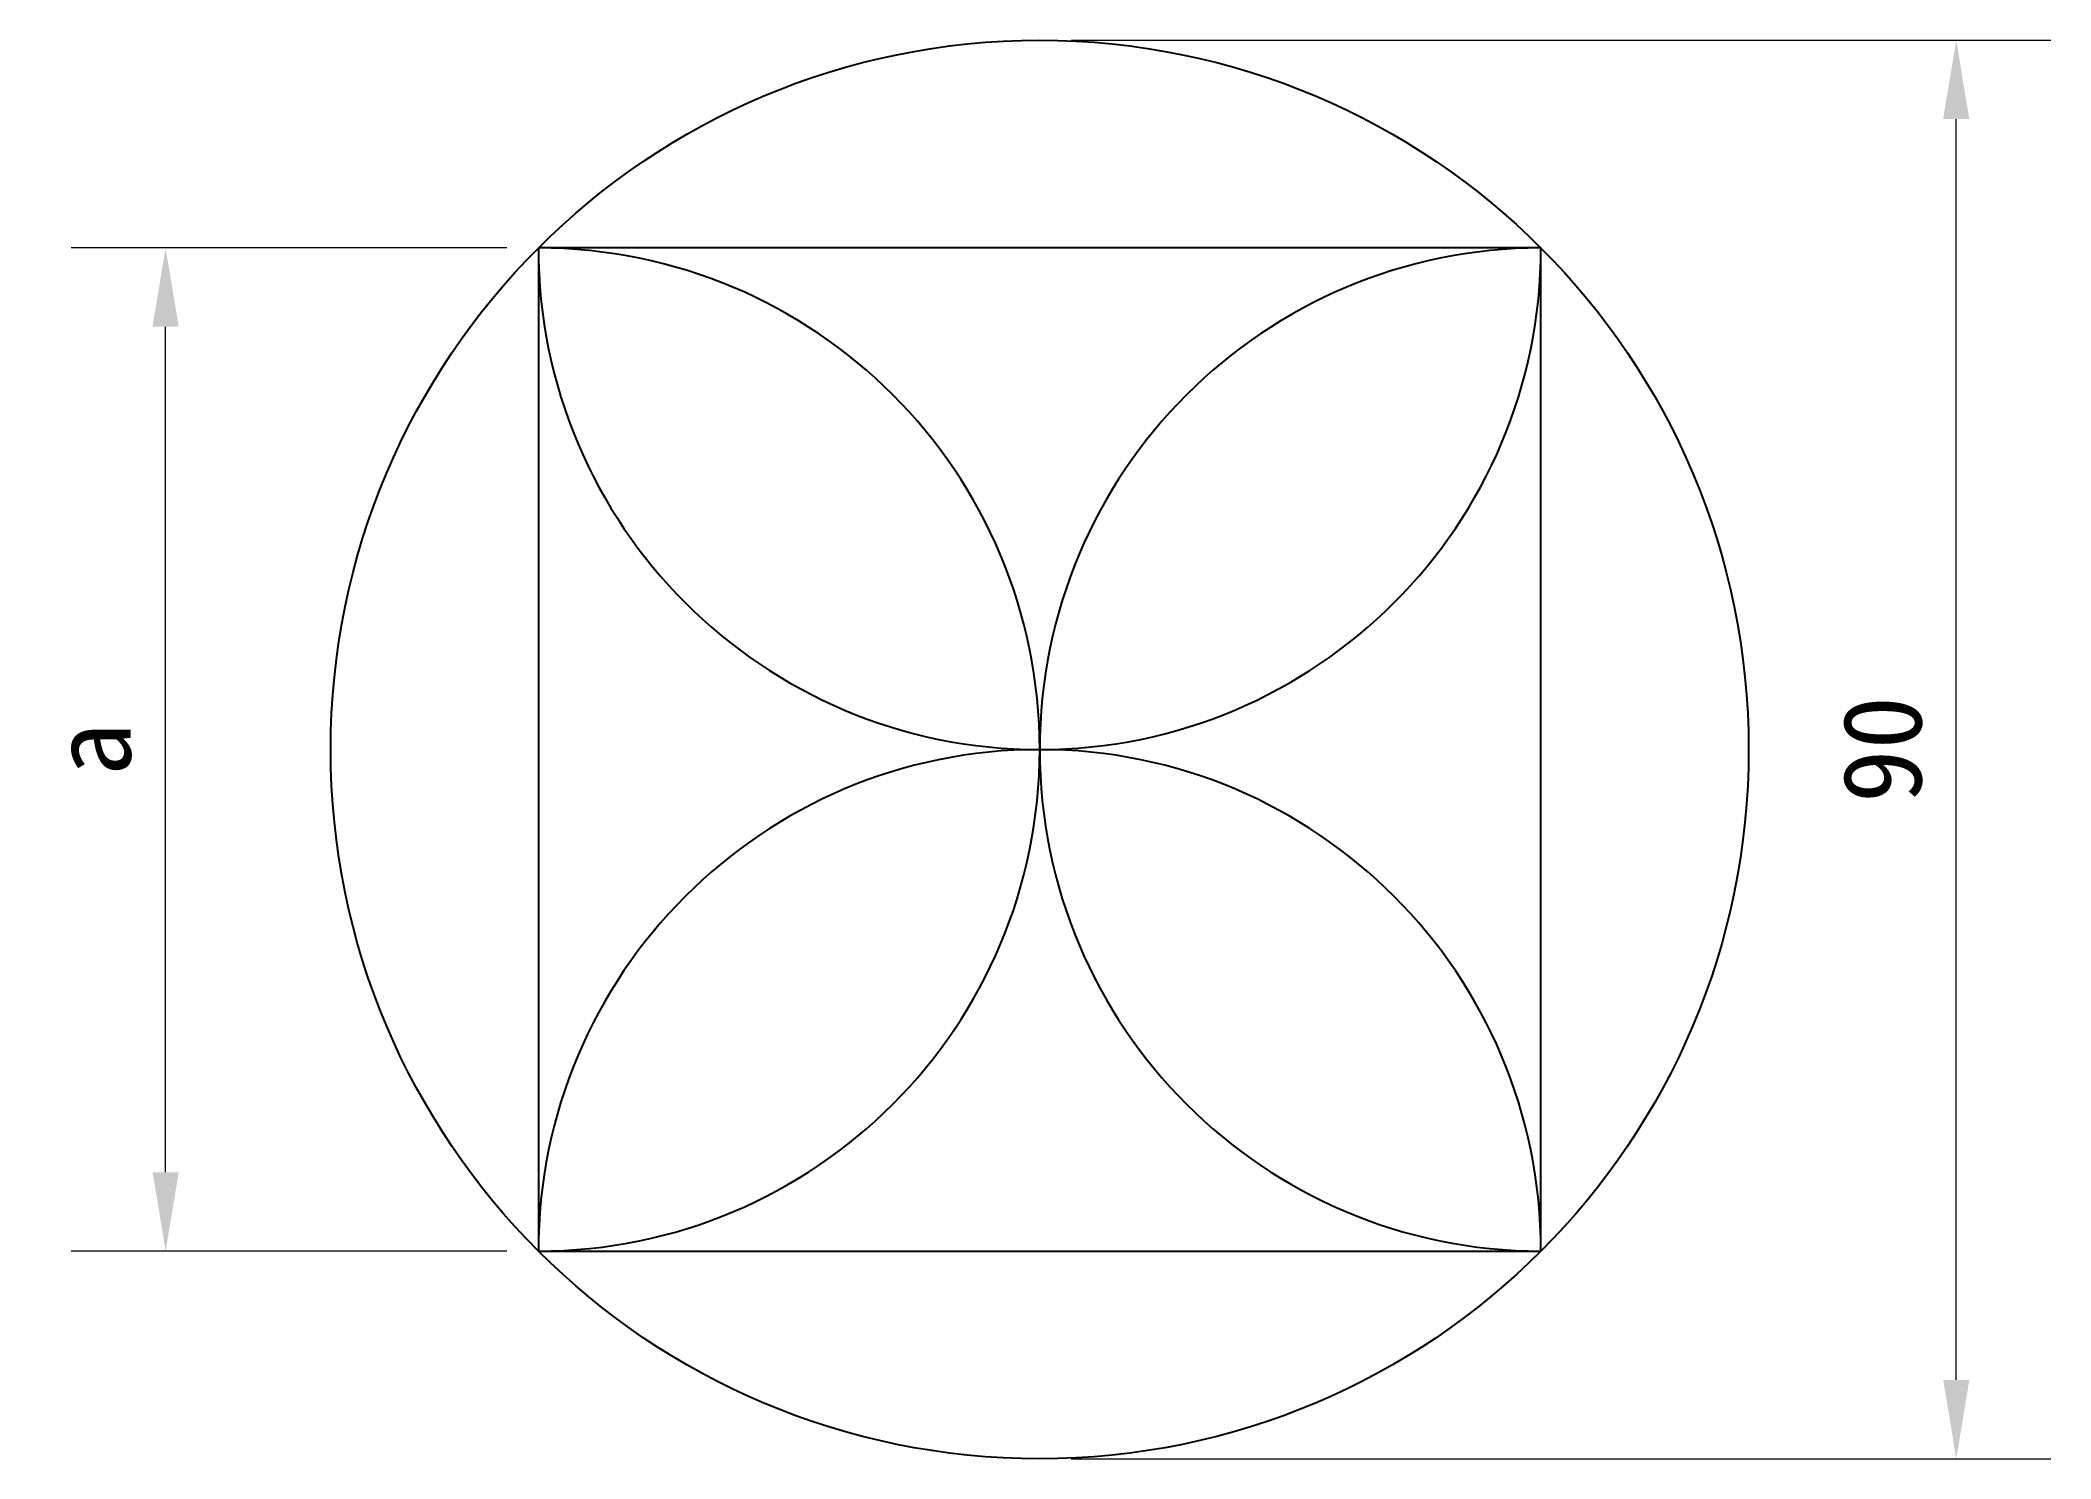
# Model space of a CAD drawing. Header units: centimetres. Extents: x 1213 to 1341, y 3469 to 3559.
import ezdxf

# ---------------------------------------------------------------- set-up
doc = ezdxf.new("R2010")
doc.units = ezdxf.units.CM
doc.header["$PDMODE"] = 35
doc.styles.add('文2.5', font='KAIU.TTF', dxfattribs={"height": 2.5})
doc.dimstyles.new('DIM2.5', dxfattribs={"dimtxt": 2.5, "dimasz": 2.5, "dimexe": 3, "dimexo": 1, "dimgap": 1, "dimtad": 1, "dimdec": 1, "dimdsep": 46, "dimtxsty": '文2.5', "dimcen": 0, "dimadec": 0, "dimazin": 0, "dimtfac": 1, "dimtdec": 1, "dimtmove": 0, "dimatfit": 3, "dimfxl": 1, "dimlwd": 15, "dimlwe": 15, "dimarcsym": 0})

# ---------------------------------------------------------------- blocks, each defined once
blk = doc.blocks.new('*U5')
blk.add_arc((0, 15.91), 31.82, 180, 0)
blk = doc.blocks.new('*U6')
at = {"color": 0, "linetype": 'ByBlock', "lineweight": -2, "transparency": 16777216}
blk.add_blockref('*U5', (1276.6, 3530.18), dxfattribs=at)
for p, rotation in [((1260.69, 3514.27), 90.00000000000001), ((1292.51, 3514.27), 270), ((1276.6, 3498.36), 180)]:
    blk.add_blockref('*U5', p, dxfattribs=dict(at, rotation=rotation))
blk = doc.blocks.new('*D9')
at = {"color": 0, "linetype": 'Continuous', "lineweight": 15, "transparency": 16777216}
for p, q in [((1278.6, 3559.27), (1340.78, 3559.27)), ((1334.78, 3474.27), (1334.78, 3554.27)), ((1278.6, 3469.27), (1340.78, 3469.27))]:
    blk.add_line(p, q, dxfattribs=at)
at = {"color": 0, "transparency": 16777216}
for points in [[(1333.95, 3554.27), (1335.61, 3554.27), (1334.78, 3559.27)], [(1333.95, 3474.27), (1335.61, 3474.27), (1334.78, 3469.27)]]:
    blk.add_solid(points, dxfattribs=at)
at = {"layer": 'Defpoints', "color": 0, "transparency": 16777216}
for p in [(1276.6, 3559.27), (1334.78, 3559.27), (1276.6, 3469.27)]:
    blk.add_point(p, dxfattribs=at)
at = {"color": 0, "transparency": 16777216, "insert": (1330.11, 3514.27), "char_height": 5, "attachment_point": 5, "rotation": 90, "style": '文2.5'}
blk.add_mtext('90', dxfattribs=at)
blk = doc.blocks.new('*D10')
at = {"color": 0, "linetype": 'Continuous', "lineweight": 15, "transparency": 16777216}
for p, q in [((1242.78, 3546.09), (1215.12, 3546.09)), ((1221.12, 3487.45), (1221.12, 3541.09)), ((1242.78, 3482.45), (1215.12, 3482.45))]:
    blk.add_line(p, q, dxfattribs=at)
at = {"color": 0, "transparency": 16777216}
for points in [[(1220.29, 3541.09), (1221.95, 3541.09), (1221.12, 3546.09)], [(1220.29, 3487.45), (1221.95, 3487.45), (1221.12, 3482.45)]]:
    blk.add_solid(points, dxfattribs=at)
at = {"layer": 'Defpoints', "color": 0, "transparency": 16777216}
for p in [(1221.12, 3546.09), (1244.78, 3546.09), (1244.78, 3482.45)]:
    blk.add_point(p, dxfattribs=at)
at = {"color": 0, "transparency": 16777216, "insert": (1216.44, 3514.27), "char_height": 5, "attachment_point": 5, "rotation": 90, "style": '文2.5'}
blk.add_mtext('a', dxfattribs=at)

msp = doc.modelspace()

# ---------------------------------------------------------------- linework, layer by layer
msp.add_lwpolyline([(1244.78, 3546.09), (1244.78, 3482.45), (1308.42, 3482.45), (1308.42, 3546.09)], close=True)
msp.add_circle((1276.6, 3514.27), 45)

# ---------------------------------------------------------------- block references
msp.add_blockref('*U6', (0, 0))

# ---------------------------------------------------------------- dimensions: what is measured, and where the dimension line sits
dim = msp.add_linear_dim(base=(1334.78, 3559.27), p1=(1276.6, 3469.27), p2=(1276.6, 3559.27), angle=90, dimstyle='DIM2.5')
dim.commit()
dim.dimension.update_dxf_attribs({"geometry": '*D9', "text_midpoint": (1330.11, 3514.27)})
dim = msp.add_linear_dim(base=(1221.12, 3546.09), p1=(1244.78, 3482.45), p2=(1244.78, 3546.09), angle=90, text='a', dimstyle='DIM2.5')
dim.commit()
dim.dimension.update_dxf_attribs({"geometry": '*D10', "text_midpoint": (1216.44, 3514.27)})

doc.saveas('drawing.dxf')
